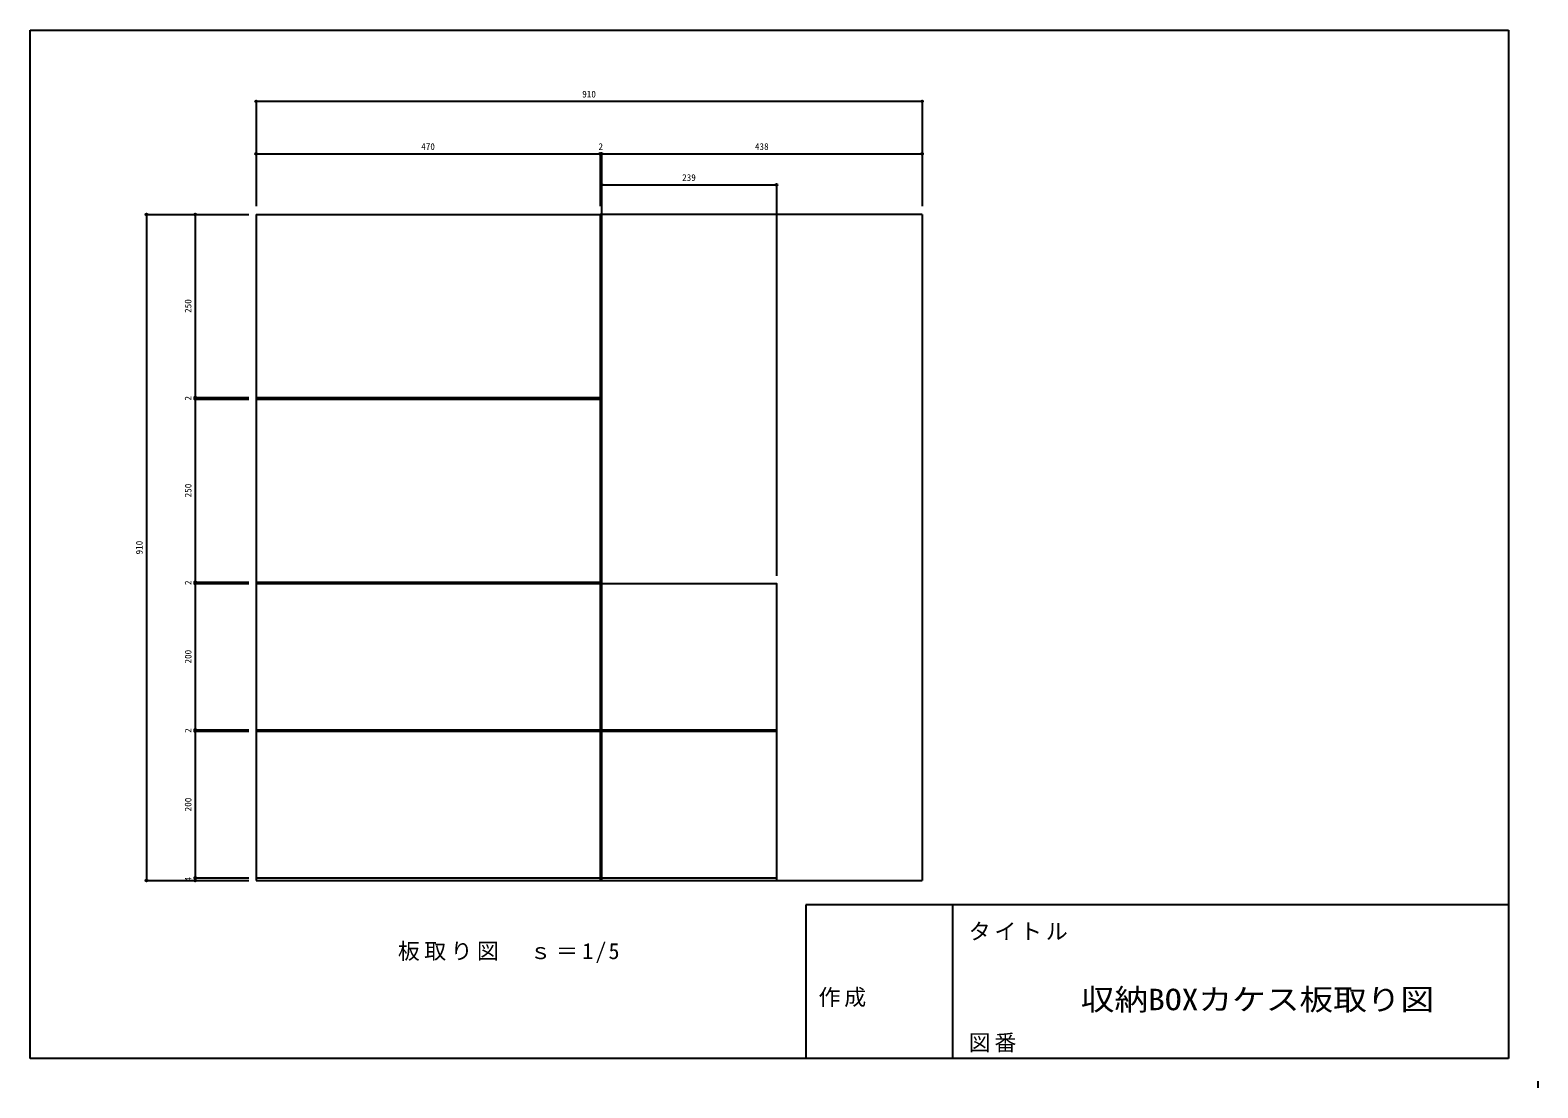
# Model space of a CAD drawing. Units: millimetres at full size, sheet at 1:5. Extents: x -1030 to 1030, y -722 to 722.
import ezdxf
from ezdxf.enums import TextEntityAlignment as Align

# ---------------------------------------------------------------- set-up
doc = ezdxf.new("R2010")
doc.units = ezdxf.units.MM
doc.header["$LTSCALE"] = 5
doc.header["$PDMODE"] = 32
doc.header["$PDSIZE"] = 2.5
for name, color, linetype in [('3-4_寸法線1', 4, 'Continuous'), ('3-5_レイヤ1', 7, 'Continuous'), ('3-E_図面枠1', 5, 'Continuous')]:
    doc.layers.add(name, color=color, linetype=linetype)
doc.styles.add('ＭＳ ゴシック', font='')
doc.styles.get('ＭＳ ゴシック').set_extended_font_data('MS Gothic')

msp = doc.modelspace()

# ---------------------------------------------------------------- linework, layer by layer
at = {"layer": '3-4_寸法線1', "color": 7}
for p, q in [((-721.332, 625.263), (188.668, 625.263)), ((-721.332, 553.618), (-251.332, 553.618)), ((-251.332, 553.618), (-249.332, 553.618)), ((-249.332, 553.618), (188.668, 553.618)), ((-249.332, 511.283), (-10.332, 511.283)), ((-871.135, 470.576), (-871.135, -439.424)), ((-804.375, 470.576), (-804.375, 220.576)), ((-804.375, 220.576), (-804.375, 218.576)), ((-804.375, 218.576), (-804.375, -31.424)), ((-804.375, -31.424), (-804.375, -33.424)), ((-804.375, -33.424), (-804.375, -233.424)), ((-804.375, -233.424), (-804.375, -235.424)), ((-804.375, -235.424), (-804.375, -435.424)), ((-804.375, -435.424), (-804.375, -439.424))]:
    msp.add_line(p, q, dxfattribs=at)
at = {"layer": '3-4_寸法線1'}
for p, q in [((-721.332, 625.263), (-721.332, 485.23)), ((188.668, 625.263), (188.668, 485.23)), ((-721.332, 553.618), (-721.332, 481.974)), ((-251.332, 553.618), (-251.332, 481.974)), ((-249.332, 553.618), (-249.332, 481.974)), ((188.668, 553.618), (188.668, 481.974)), ((-249.332, 511.283), (-249.332, -22.796)), ((-10.332, 511.283), (-10.332, -22.796)), ((-871.135, 470.576), (-732.73, 470.576)), ((-804.375, 470.576), (-731.102, 470.576)), ((-804.375, 220.576), (-731.102, 220.576)), ((-804.375, 218.576), (-731.102, 218.576)), ((-804.375, -31.424), (-731.102, -31.424)), ((-804.375, -33.424), (-731.102, -33.424)), ((-804.375, -233.424), (-731.102, -233.424)), ((-804.375, -235.424), (-731.102, -235.424)), ((-871.135, -439.424), (-732.73, -439.424)), ((-804.375, -435.424), (-731.102, -435.424)), ((-804.375, -439.424), (-731.102, -439.424))]:
    msp.add_line(p, q, dxfattribs=at)
for p in [(-721.332, 625.263), (188.668, 625.263), (-721.332, 553.618), (-251.332, 553.618), (-249.332, 553.618), (188.668, 553.618), (-249.332, 511.283), (-10.332, 511.283), (-871.135, 470.576), (-804.375, 470.576), (-804.375, 220.576), (-804.375, 218.576), (-804.375, -31.424), (-804.375, -33.424), (-804.375, -233.424), (-804.375, -235.424), (-871.135, -439.424), (-804.375, -435.424), (-804.375, -439.424)]:
    msp.add_point(p, dxfattribs=at)
at = {"layer": '3-5_レイヤ1', "color": 3}
for p, q in [((-721.332, 470.576), (-721.332, -439.424)), ((188.668, 470.576), (-251.332, 470.576)), ((188.668, 470.576), (188.668, -439.424)), ((-721.332, -439.424), (188.668, -439.424))]:
    msp.add_line(p, q, dxfattribs=at)
at = {"layer": '3-5_レイヤ1'}
for p, q in [((-721.332, 470.576), (-251.332, 470.576)), ((-721.332, 470.576), (-721.332, -439.424)), ((-271.583, 470.576), (-251.332, 470.576)), ((-251.332, 470.576), (-251.332, -439.424)), ((-249.332, 470.576), (-249.332, -439.424)), ((-721.332, 220.576), (-251.332, 220.576)), ((-721.332, 218.576), (-251.332, 218.576)), ((-721.332, -31.424), (-251.332, -31.424)), ((-721.332, -33.424), (-251.332, -33.424)), ((-721.332, -233.424), (-251.332, -233.424)), ((-721.332, -235.424), (-251.332, -235.424)), ((-251.332, -233.424), (-10.332, -233.424)), ((-251.332, -235.424), (-10.332, -235.424)), ((-721.332, -435.424), (-251.332, -435.424)), ((-251.332, -435.424), (-10.332, -435.424))]:
    msp.add_line(p, q, dxfattribs=at)
msp.add_lwpolyline([(-251.332, -33.424), (-10.332, -33.424), (-10.332, -439.424)], dxfattribs=at)
at = {"layer": '3-E_図面枠1'}
for p, q in [((-1030, 722.5), (990, 722.5)), ((-1030, -682.5), (-1030, 722.5)), ((990, 722.5), (990, -682.5)), ((990, -472.5), (30, -472.5)), ((30, -472.5), (30, -682.5)), ((230, -472.5), (230, -682.5)), ((990, -682.5), (-1030, -682.5)), ((1030, -713.191), (1030, -722.5))]:
    msp.add_line(p, q, dxfattribs=at)

# ---------------------------------------------------------------- texts
at = {"layer": '3-4_寸法線1', "style": 'ＭＳ ゴシック'}
for s, p in [('910', (-275.707, 627.763)), ('470', (-495.707, 556.118)), ('2', (-253.457, 556.118)), ('438', (-39.707, 556.118)), ('239', (-139.207, 513.783))]:
    msp.add_text(s, height=9.164, dxfattribs=at).set_placement(p, align=Align.BOTTOM_LEFT)
for s, p in [('250', (-806.875, 336.201)), ('2', (-806.875, 216.451)), ('250', (-806.875, 84.201)), ('910', (-873.635, 6.201)), ('2', (-806.875, -35.549)), ('200', (-806.875, -142.799)), ('2', (-806.875, -237.549)), ('200', (-806.875, -344.799)), ('4', (-806.875, -440.549))]:
    msp.add_text(s, height=9.164, rotation=90, dxfattribs=at).set_placement(p, align=Align.BOTTOM_LEFT)
at = {"layer": '3-4_寸法線1', "color": 3, "insert": (-527.566, -551.99), "char_height": 21.99, "attachment_point": 7, "style": 'ＭＳ ゴシック'}
msp.add_mtext('\\T1.2;板取り図\u3000ｓ＝1/5', dxfattribs=at)
at = {"layer": '3-E_図面枠1', "color": 2, "style": 'ＭＳ ゴシック', "width": 1.15}
msp.add_text('収納BOXカケス板取り図', height=29.33, dxfattribs=at).set_placement((405.444, -625.263), align=Align.BOTTOM_LEFT)
at = {"layer": '3-E_図面枠1', "color": 3, "char_height": 21.99, "attachment_point": 7, "style": 'ＭＳ ゴシック'}
for s, insert in [('\\T1.17;タイトル', (252.385, -521.053)), ('\\T1.17;作成', (47.22, -612.237)), ('\\T1.17;図番', (252.385, -674.112))]:
    msp.add_mtext(s, dxfattribs=dict(at, insert=insert))

doc.saveas('drawing.dxf')
